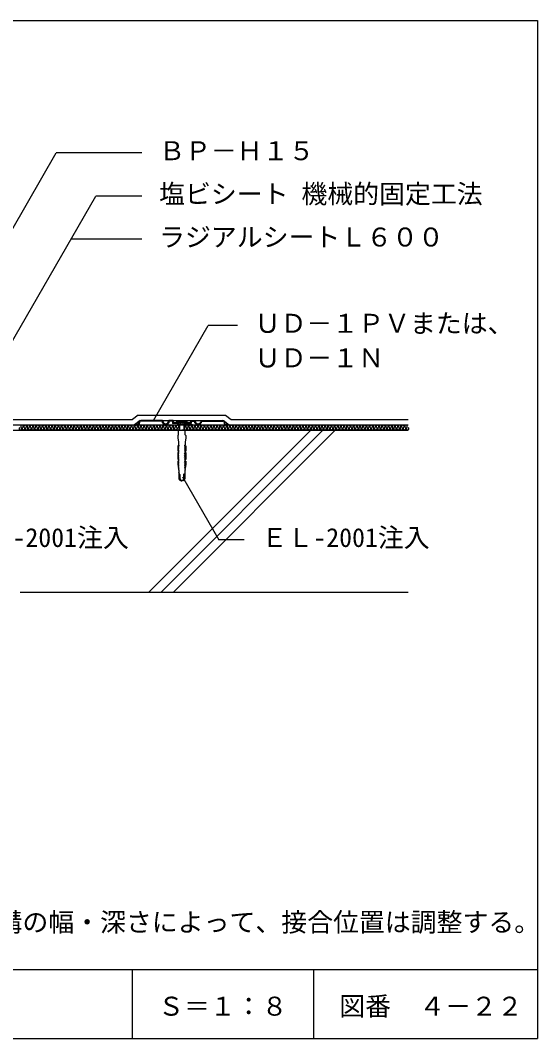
# Model space of a CAD drawing. Units: millimetres, scale not verified. Extents: x -648 to 632, y -996 to 972.
# Drawn here: x 153 to 632, y -996 to -52 of the extents above; entities that cross this region are included whole.
import ezdxf
from ezdxf.enums import TextEntityAlignment as Align

# ---------------------------------------------------------------- set-up
doc = ezdxf.new("R2010")
doc.units = ezdxf.units.MM
doc.header["$LTSCALE"] = 8
doc.linetypes.add('DASHED3', pattern=[4, 3, -1])
for name, color, linetype in [('2-A_moji', 7, 'Continuous'), ('4-2', 7, 'Continuous'), ('4-3', 3, 'Continuous'), ('4-4', 2, 'Continuous'), ('4-6', 2, 'Continuous'), ('4-7', 7, 'Continuous'), ('4-A', 7, 'Continuous'), ('4-D', 4, 'Continuous'), ('4-E', 4, 'Continuous'), ('F-2', 7, 'Continuous'), ('F-5', 6, 'Continuous'), ('F-7', 1, 'Continuous'), ('F-A', 7, 'Continuous')]:
    doc.layers.add(name, color=color, linetype=linetype)
doc.styles.add('HG丸ｺﾞｼｯｸM-PRO', font='')
doc.styles.add('ＭＳ ゴシック', font='')
doc.styles.get('HG丸ｺﾞｼｯｸM-PRO').set_extended_font_data('HG丸ｺﾞｼｯｸM-PRO')
doc.styles.get('ＭＳ ゴシック').set_extended_font_data('MS Gothic')

msp = doc.modelspace()

# ---------------------------------------------------------------- linework, layer by layer
at = {"layer": '4-2'}
for p, q in [((263.566, -422.773), (258.276, -426.773)), ((340.975, -422.773), (346.265, -426.773)), ((2.27, -426.773), (512.27, -426.773)), ((2.27, -431.773), (512.27, -431.773))]:
    msp.add_line(p, q, dxfattribs=at)
at = {"layer": '4-3'}
msp.add_line((152.27, -581.773), (512.27, -581.773), dxfattribs=at)
at = {"layer": '4-4'}
for p, q in [((58.303, -421.773), (256.599, -421.773)), ((261.889, -417.773), (256.599, -421.773)), ((261.889, -417.773), (342.652, -417.773)), ((342.652, -417.773), (347.942, -421.773)), ((347.942, -421.773), (512.27, -421.773))]:
    msp.add_line(p, q, dxfattribs=at)
at = {"layer": '4-6'}
for p, q in [((262.305, -425.673), (262.305, -424.773)), ((262.905, -425.673), (262.905, -424.773)), ((284.305, -422.773), (264.305, -422.773)), ((283.755, -423.373), (264.305, -423.373)), ((284.305, -422.773), (290.305, -422.773)), ((294.305, -422.773), (290.305, -422.773)), ((293.705, -423.373), (290.855, -423.373)), ((293.705, -423.373), (293.705, -425.373)), ((294.305, -422.773), (310.305, -422.773)), ((294.305, -422.773), (294.305, -424.773)), ((298.305, -424.773), (294.305, -424.773)), ((298.305, -424.773), (299.305, -425.773)), ((298.305, -424.773), (306.305, -424.773)), ((310.305, -422.773), (314.305, -422.773)), ((310.905, -423.373), (313.755, -423.373)), ((310.905, -423.373), (310.905, -425.373)), ((314.305, -422.773), (320.305, -422.773)), ((320.305, -422.773), (340.305, -422.773)), ((320.855, -423.373), (340.305, -423.373)), ((341.705, -425.673), (341.705, -424.773)), ((342.305, -425.673), (342.305, -424.773)), ((258.805, -426.773), (258.805, -426.673)), ((261.805, -426.773), (258.805, -426.773)), ((261.805, -426.173), (259.305, -426.173)), ((261.805, -426.773), (328.21, -426.773)), ((298.056, -425.373), (293.705, -425.373)), ((298.056, -425.373), (298.705, -426.021)), ((298.705, -426.021), (298.705, -426.773)), ((299.305, -425.773), (299.305, -426.773)), ((306.553, -425.373), (305.905, -426.021)), ((305.905, -426.021), (305.905, -426.773)), ((312.235, -426.773), (305.905, -426.773)), ((306.553, -425.373), (310.905, -425.373)), ((328.21, -426.773), (345.805, -426.773)), ((342.805, -426.173), (345.305, -426.173)), ((345.805, -426.773), (345.805, -426.673))]:
    msp.add_line(p, q, dxfattribs=at)
msp.add_lwpolyline([(310.305, -422.773), (310.305, -424.773), (306.305, -424.773), (305.305, -425.773), (305.305, -426.773)], dxfattribs=at)
for centre, radius, start, end in [((264.305, -424.773), 2, 89.99999, 179.99999), ((264.305, -424.773), 1.4, 89.99999, 179.99999), ((287.305, -422.773), 3.6, 189.59406, 350.40592), ((287.305, -422.773), 3, 179.99999, 359.99999), ((317.305, -422.773), 3.6, 189.59406, 350.40592), ((317.305, -422.773), 3, 179.99999, 359.99999), ((340.305, -424.773), 2, 359.99999, 89.99999), ((340.305, -424.773), 1.4, 359.99999, 89.99999), ((259.305, -426.673), 0.5, 89.99999, 179.99999), ((261.805, -425.673), 1.1, 269.99999, 359.99999), ((261.805, -425.673), 0.5, 269.99999, 359.99999), ((342.805, -425.673), 1.1, 179.99999, 269.99999), ((342.805, -425.673), 0.5, 179.99999, 269.99999), ((345.305, -426.673), 0.5, 359.99999, 89.99999)]:
    msp.add_arc(centre, radius, start, end, dxfattribs=at)
at = {"layer": '4-7'}
for p, q in [((297.27, -423.398), (297.27, -423.898)), ((297.27, -423.898), (300.145, -426.773)), ((307.27, -423.898), (297.27, -423.898)), ((307.27, -423.898), (304.395, -426.773)), ((304.395, -426.773), (300.145, -426.773)), ((300.27, -426.773), (300.27, -431.773)), ((304.27, -426.773), (304.27, -431.773)), ((299.102, -451.397), (299.102, -451.397)), ((299.102, -451.397), (299.102, -451.397)), ((305.439, -451.397), (305.439, -451.397)), ((305.439, -451.397), (305.439, -451.397)), ((299.101, -467.064), (299.535, -467.889)), ((305.44, -467.064), (305.006, -467.889))]:
    msp.add_line(p, q, dxfattribs=at)
at = {"layer": '4-7', "linetype": 'DASHED3'}
for p, q in [((299.72, -423.898), (299.72, -423.398)), ((299.72, -423.898), (300.803, -425.773)), ((304.82, -423.898), (303.738, -425.773)), ((304.82, -423.898), (304.82, -423.398))]:
    msp.add_line(p, q, dxfattribs=at)
at = {"layer": '4-7'}
for points in [[(307.27, -423.898), (307.27, -423.398), (297.27, -423.398)], [(299.27, -435.868), (299.27, -431.773), (302.27, -431.773)], [(305.27, -435.868), (305.27, -431.773), (302.27, -431.773)], [(299.27, -435.868), (298.52, -436.693), (298.52, -438.791), (299.069, -442.909), (299.311, -443.317), (299.27, -443.317), (299.27, -445.131), (299.703, -445.955)], [(305.27, -435.868), (306.02, -436.693), (306.02, -438.791), (305.472, -442.909), (305.23, -443.317), (305.27, -443.317), (305.27, -445.131), (304.837, -445.955)], [(299.574, -446.203), (298.595, -446.203), (298.595, -450.436), (299.097, -451.397), (299.102, -451.397)], [(299.134, -452.469), (298.595, -452.469), (298.595, -458.267), (299.102, -459.231)], [(299.102, -451.397), (299.105, -450.92), (299.423, -450.903)], [(299.642, -447.522), (299.134, -446.697), (299.134, -446.203)], [(299.642, -449.089), (299.134, -448.264), (299.134, -447.787), (299.483, -447.769)], [(299.585, -450.655), (299.134, -449.831), (299.134, -449.353), (299.482, -449.336)], [(299.642, -453.789), (299.134, -452.964), (299.134, -452.469)], [(304.899, -447.522), (305.407, -446.697), (305.407, -446.203)], [(304.899, -449.089), (305.407, -448.264), (305.407, -447.787), (305.058, -447.769)], [(304.899, -453.789), (305.407, -452.964), (305.407, -452.469)], [(304.956, -450.655), (305.407, -449.831), (305.407, -449.353), (305.059, -449.336)], [(304.967, -446.203), (305.945, -446.203), (305.945, -450.436), (305.444, -451.397), (305.439, -451.397)], [(305.439, -451.397), (305.435, -450.92), (305.118, -450.903)], [(305.407, -452.469), (305.945, -452.469), (305.945, -458.267), (305.439, -459.231)], [(299.134, -460.303), (298.595, -460.303), (298.595, -463.551), (299.101, -467.064), (299.102, -466.587), (299.411, -466.569)], [(299.102, -459.231), (299.105, -458.753), (299.426, -458.736)], [(299.61, -463.189), (299.129, -462.364), (299.134, -461.887), (299.482, -461.869)], [(299.642, -455.355), (299.134, -454.531), (299.134, -454.053), (299.482, -454.036)], [(299.642, -456.922), (299.134, -456.097), (299.134, -455.62), (299.482, -455.603)], [(299.585, -458.489), (299.134, -457.664), (299.134, -457.187), (299.482, -457.169)], [(299.642, -461.622), (299.134, -460.797), (299.134, -460.303)], [(304.899, -455.355), (305.407, -454.531), (305.407, -454.053), (305.059, -454.036)], [(304.899, -456.922), (305.407, -456.097), (305.407, -455.62), (305.059, -455.603)], [(304.899, -461.622), (305.407, -460.797), (305.407, -460.303)], [(304.931, -463.189), (305.411, -462.364), (305.407, -461.887), (305.059, -461.869)], [(304.956, -458.489), (305.407, -457.664), (305.407, -457.187), (305.059, -457.169)], [(305.439, -459.231), (305.436, -458.753), (305.115, -458.736)], [(305.407, -460.303), (305.945, -460.303), (305.945, -463.551), (305.44, -467.064), (305.439, -466.587), (305.13, -466.569)], [(299.555, -466.322), (299.105, -465.497), (299.107, -465.02), (299.429, -465.003)], [(299.577, -464.755), (299.114, -463.931), (299.118, -463.453), (299.452, -463.436)], [(299.405, -468.136), (299.27, -468.136), (299.27, -468.919), (299.42, -468.919), (299.42, -470.527), (299.427, -470.527)], [(299.477, -470.857), (299.477, -476.807), (299.918, -477.459), (300.92, -478.773), (301.07, -478.773), (299.985, -476.807), (299.985, -472.836)], [(305.064, -470.857), (305.064, -476.807), (304.623, -477.459), (303.62, -478.773), (303.471, -478.773), (304.556, -476.807), (304.556, -472.836)], [(304.963, -464.755), (305.427, -463.931), (305.423, -463.453), (305.088, -463.436)], [(304.986, -466.322), (305.436, -465.497), (305.434, -465.02), (305.112, -465.003)], [(305.136, -468.136), (305.27, -468.136), (305.27, -468.919), (305.12, -468.919), (305.12, -470.527), (305.114, -470.527)], [(300.568, -472.836), (300.568, -476.807), (301.653, -478.773), (302.27, -478.773)], [(303.973, -472.836), (303.973, -476.807), (302.888, -478.773), (302.27, -478.773)]]:
    msp.add_lwpolyline(points, dxfattribs=at)
at = {"layer": '4-7', "linetype": 'DASHED3'}
msp.add_arc((302.27, -424.662), 1.84, 217.11751, 322.88248, dxfattribs=at)
at = {"layer": '4-7'}
for centre, major_axis, start_param, end_param in [((299.08, -451.933), (0, -0.536), 0.0442118, 3.0973809), ((299.377, -450.679), (0, -0.229), 0.2312026, 1.6765256), ((299.434, -447.546), (0, -0.229), 0.2312026, 1.6765256), ((299.434, -449.113), (0, -0.229), 0.2312026, 1.6765256), ((299.563, -446.031), (0, -0.172), 0.06848, 2.1628795), ((304.978, -446.031), (0, -0.172), 4.1203058, 6.2147054), ((305.106, -447.546), (0, -0.229), 4.6066597, 6.0519827), ((305.106, -449.113), (0, -0.229), 4.6066597, 6.0519827), ((305.163, -450.679), (0, -0.229), 4.6066597, 6.0519827), ((305.461, -451.933), (0, -0.536), 3.1858044, 6.2389735), ((299.08, -459.767), (0, -0.536), 0.0442118, 3.0973809), ((299.377, -458.513), (0, -0.229), 0.2312026, 1.6765256), ((299.434, -453.813), (0, -0.229), 0.2312026, 1.6765256), ((299.434, -455.379), (0, -0.229), 0.2312026, 1.6765256), ((299.434, -456.946), (0, -0.229), 0.2312026, 1.6765256), ((299.434, -461.646), (0, -0.229), 0.2312026, 1.6765256), ((305.106, -453.813), (0, -0.229), 4.6066597, 6.0519827), ((305.106, -455.379), (0, -0.229), 4.6066597, 6.0519827), ((305.106, -456.946), (0, -0.229), 4.6066597, 6.0519827), ((305.106, -461.646), (0, -0.229), 4.6066597, 6.0519827), ((305.164, -458.513), (0, -0.229), 4.6066597, 6.0519827), ((305.461, -459.767), (0, -0.536), 3.1858044, 6.2389735), ((299.348, -466.346), (0, -0.229), 0.2312026, 1.6765256), ((299.392, -467.963), (0, -0.174), 0.0818475, 2.1771705), ((299.37, -464.779), (0, -0.229), 0.2312026, 1.6765256), ((298.751, -470.821), (0, -0.8), 1.5261677, 1.947508), ((299.402, -463.213), (0, -0.229), 0.2312026, 1.6765256), ((305.139, -463.213), (0, -0.229), 4.6066597, 6.0519827), ((305.171, -464.779), (0, -0.229), 4.6066597, 6.0519827), ((305.193, -466.346), (0, -0.229), 4.6066597, 6.0519827), ((305.149, -467.963), (0, -0.174), 4.1060148, 6.2013378), ((305.79, -470.821), (0, -0.8), 4.3356773, 4.7570176), ((300.276, -472.846), (0, -0.321), 1.5390306, 4.6806232), ((304.264, -472.846), (0, -0.321), 1.6025621, 4.7441547)]:
    msp.add_ellipse(centre, major_axis=major_axis, ratio=0.909574, start_param=start_param, end_param=end_param, dxfattribs=at)
at = {"layer": '4-A'}
for p, q in [((42.357, -423.273), (185.857, -174.723)), ((265.224, -174.723), (185.857, -174.723)), ((98.393, -429.796), (222.565, -214.723)), ((265.224, -214.723), (222.565, -214.723)), ((265.224, -254.723), (199.471, -254.723)), ((276.014, -422.773), (326.85, -334.723)), ((353.826, -334.723), (326.85, -334.723)), ((302.83, -475.001), (336.5, -533.32)), ((360.213, -533.32), (336.5, -533.32))]:
    msp.add_line(p, q, dxfattribs=at)
at = {"layer": '4-D'}
for centre, start, end in [((152.527, -430.231), 127.52351, 52.47649), ((153.999, -428.314), 307.52351, 232.47649), ((155.471, -430.231), 127.52351, 52.47649), ((156.942, -428.314), 307.52351, 232.47649), ((158.414, -430.231), 127.52351, 52.47649), ((159.886, -428.314), 307.52351, 232.47649), ((161.358, -430.231), 127.52351, 52.47649), ((162.83, -428.314), 307.52351, 232.47649), ((164.302, -430.231), 127.52351, 52.47649), ((165.774, -428.314), 307.52351, 232.47649), ((167.246, -430.231), 127.52351, 52.47649), ((168.718, -428.314), 307.52351, 232.47649), ((170.19, -430.231), 127.52351, 52.47649), ((171.662, -428.314), 307.52351, 232.47649), ((173.134, -430.231), 127.52351, 52.47649), ((174.606, -428.314), 307.52351, 232.47649), ((176.078, -430.231), 127.52351, 52.47649), ((177.55, -428.314), 307.52351, 232.47649), ((179.022, -430.231), 127.52351, 52.47649), ((180.494, -428.314), 307.52351, 232.47649), ((181.966, -430.231), 127.52351, 52.47649), ((183.438, -428.314), 307.52351, 232.47649), ((184.91, -430.231), 127.52351, 52.47649), ((186.382, -428.314), 307.52351, 232.47649), ((187.854, -430.231), 127.52351, 52.47649), ((189.326, -428.314), 307.52351, 232.47649), ((190.798, -430.231), 127.52351, 52.47649), ((192.27, -428.314), 307.52351, 232.47649), ((193.741, -430.231), 127.52351, 52.47649), ((195.213, -428.314), 307.52351, 232.47649), ((196.685, -430.231), 127.52351, 52.47649), ((198.157, -428.314), 307.52351, 232.47649), ((199.629, -430.231), 127.52351, 52.47649), ((201.101, -428.314), 307.52351, 232.47649), ((202.573, -430.231), 127.52351, 52.47649), ((204.045, -428.314), 307.52351, 232.47649), ((205.517, -430.231), 127.52351, 52.47649), ((206.989, -428.314), 307.52351, 232.47649), ((208.461, -430.231), 127.52351, 52.47649), ((209.933, -428.314), 307.52351, 232.47649), ((211.405, -430.231), 127.52351, 52.47649), ((212.877, -428.314), 307.52351, 232.47649), ((214.349, -430.231), 127.52351, 52.47649), ((215.821, -428.314), 307.52351, 232.47649), ((217.293, -430.231), 127.52351, 52.47649), ((218.765, -428.314), 307.52351, 232.47649), ((220.237, -430.231), 127.52351, 52.47649), ((221.709, -428.314), 307.52351, 232.47649), ((223.181, -430.231), 127.52351, 52.47649), ((224.653, -428.314), 307.52351, 232.47649), ((226.125, -430.231), 127.52351, 52.47649), ((227.597, -428.314), 307.52351, 232.47649), ((229.069, -430.231), 127.52351, 52.47649), ((230.54, -428.314), 307.52351, 232.47649), ((232.012, -430.231), 127.52351, 52.47649), ((233.484, -428.314), 307.52351, 232.47649), ((234.956, -430.231), 127.52351, 52.47649), ((236.428, -428.314), 307.52351, 232.47649), ((237.9, -430.231), 127.52351, 52.47649), ((239.372, -428.314), 307.52351, 232.47649), ((240.844, -430.231), 127.52351, 52.47649), ((242.316, -428.314), 307.52351, 232.47649), ((243.788, -430.231), 127.52351, 52.47649), ((245.26, -428.314), 307.52351, 232.47649), ((246.732, -430.231), 127.52351, 52.47649), ((248.204, -428.314), 307.52351, 232.47649), ((249.676, -430.231), 127.52351, 52.47649), ((251.148, -428.314), 307.52351, 232.47649), ((252.62, -430.231), 127.52351, 52.47649), ((254.092, -428.314), 307.52351, 232.47649), ((255.564, -430.231), 127.52351, 52.47649), ((257.036, -428.314), 307.52351, 232.47649), ((258.508, -430.231), 127.52351, 52.47649), ((259.98, -428.314), 307.52351, 232.47649), ((261.452, -430.231), 127.52351, 52.47649), ((262.924, -428.314), 307.52351, 232.47649), ((264.396, -430.231), 127.52351, 52.47649), ((265.868, -428.314), 307.52351, 232.47649), ((267.339, -430.231), 127.52351, 52.47649), ((268.811, -428.314), 307.52351, 232.47649), ((270.283, -430.231), 127.52351, 52.47649), ((271.755, -428.314), 307.52351, 232.47649), ((273.227, -430.231), 127.52351, 52.47649), ((274.699, -428.314), 307.52351, 232.47649), ((276.171, -430.231), 127.52351, 52.47649), ((277.643, -428.314), 307.52351, 232.47649), ((279.115, -430.231), 127.52351, 52.47649), ((280.587, -428.314), 307.52351, 232.47649), ((282.059, -430.231), 127.52351, 52.47649), ((283.531, -428.314), 307.52351, 232.47649), ((285.003, -430.231), 127.52351, 52.47649), ((286.475, -428.314), 307.52351, 232.47649), ((287.947, -430.231), 127.52351, 52.47649), ((289.419, -428.314), 307.52351, 232.47649), ((290.891, -430.231), 127.52351, 52.47649), ((292.363, -428.314), 307.52351, 232.47649), ((293.835, -430.231), 127.52351, 52.47649), ((295.307, -428.314), 307.52351, 232.47649), ((296.779, -430.231), 127.52351, 52.47649), ((298.251, -428.314), 307.52351, 232.47649), ((299.723, -430.231), 127.52351, 296.95768), ((304.138, -428.314), 307.52351, 83.73338), ((305.61, -430.231), 127.52351, 52.47649), ((307.082, -428.314), 307.52351, 232.47649), ((308.554, -430.231), 127.52351, 52.47649), ((310.026, -428.314), 307.52351, 232.47649), ((311.498, -430.231), 127.52351, 52.47649), ((312.97, -428.314), 307.52351, 232.47649), ((314.442, -430.231), 127.52351, 52.47649), ((315.914, -428.314), 307.52351, 232.47649), ((317.386, -430.231), 127.52351, 52.47649), ((318.858, -428.314), 307.52351, 232.47649), ((320.33, -430.231), 127.52351, 52.47649), ((321.802, -428.314), 307.52351, 232.47649), ((323.274, -430.231), 127.52351, 52.47649), ((324.746, -428.314), 307.52351, 232.47649), ((326.218, -430.231), 127.52351, 52.47649), ((327.69, -428.314), 307.52351, 232.47649), ((329.162, -430.231), 127.52351, 52.47649), ((330.634, -428.314), 307.52351, 232.47649), ((332.106, -430.231), 127.52351, 52.47649), ((333.578, -428.314), 307.52351, 232.47649), ((335.05, -430.231), 127.52351, 52.47649), ((336.522, -428.314), 307.52351, 232.47649), ((337.994, -430.231), 127.52351, 52.47649), ((339.466, -428.314), 307.52351, 232.47649), ((340.938, -430.231), 127.52351, 52.47649), ((342.409, -428.314), 307.52351, 232.47649), ((343.881, -430.231), 127.52351, 52.47649), ((345.353, -428.314), 307.52351, 232.47649), ((346.825, -430.231), 127.52351, 52.47649), ((348.297, -428.314), 307.52351, 232.47649), ((349.769, -430.231), 127.52351, 52.47649), ((351.241, -428.314), 307.52351, 232.47649), ((352.713, -430.231), 127.52351, 52.47649), ((354.185, -428.314), 307.52351, 232.47649), ((355.657, -430.231), 127.52351, 52.47649), ((357.129, -428.314), 307.52351, 232.47649), ((358.601, -430.231), 127.52351, 52.47649), ((360.073, -428.314), 307.52351, 232.47649), ((361.545, -430.231), 127.52351, 52.47649), ((363.017, -428.314), 307.52351, 232.47649), ((364.489, -430.231), 127.52351, 52.47649), ((365.961, -428.314), 307.52351, 232.47649), ((367.433, -430.231), 127.52351, 52.47649), ((368.905, -428.314), 307.52351, 232.47649), ((370.377, -430.231), 127.52351, 52.47649), ((371.849, -428.314), 307.52351, 232.47649), ((373.321, -430.231), 127.52351, 52.47649), ((374.793, -428.314), 307.52351, 232.47649), ((376.265, -430.231), 127.52351, 52.47649), ((377.737, -428.314), 307.52351, 232.47649), ((379.208, -430.231), 127.52351, 52.47649), ((380.68, -428.314), 307.52351, 232.47649), ((382.152, -430.231), 127.52351, 52.47649), ((383.624, -428.314), 307.52351, 232.47649), ((385.096, -430.231), 127.52351, 52.47649), ((386.568, -428.314), 307.52351, 232.47649), ((388.04, -430.231), 127.52351, 52.47649), ((389.512, -428.314), 307.52351, 232.47649), ((390.984, -430.231), 127.52351, 52.47649), ((392.456, -428.314), 307.52351, 232.47649), ((393.928, -430.231), 127.52351, 52.47649), ((395.4, -428.314), 307.52351, 232.47649), ((396.872, -430.231), 127.52351, 52.47649), ((398.344, -428.314), 307.52351, 232.47649), ((399.816, -430.231), 127.52351, 52.47649), ((401.288, -428.314), 307.52351, 232.47649), ((402.76, -430.231), 127.52351, 52.47649), ((404.232, -428.314), 307.52351, 232.47649), ((405.704, -430.231), 127.52351, 52.47649), ((407.176, -428.314), 307.52351, 232.47649), ((408.648, -430.231), 127.52351, 52.47649), ((410.12, -428.314), 307.52351, 232.47649), ((411.592, -430.231), 127.52351, 52.47649), ((413.064, -428.314), 307.52351, 232.47649), ((414.536, -430.231), 127.52351, 52.47649), ((416.007, -428.314), 307.52351, 232.47649), ((417.479, -430.231), 127.52351, 52.47649), ((418.951, -428.314), 307.52351, 232.47649), ((420.423, -430.231), 127.52351, 52.47649), ((421.895, -428.314), 307.52351, 232.47649), ((423.367, -430.231), 127.52351, 52.47649), ((424.839, -428.314), 307.52351, 232.47649), ((426.311, -430.231), 127.52351, 52.47649), ((427.783, -428.314), 307.52351, 232.47649), ((429.255, -430.231), 127.52351, 52.47649), ((430.727, -428.314), 307.52351, 232.47649), ((432.199, -430.231), 127.52351, 52.47649), ((433.671, -428.314), 307.52351, 232.47649), ((435.143, -430.231), 127.52351, 52.47649), ((436.615, -428.314), 307.52351, 232.47649), ((438.087, -430.231), 127.52351, 52.47649), ((439.559, -428.314), 307.52351, 232.47649), ((441.031, -430.231), 127.52351, 52.47649), ((442.503, -428.314), 307.52351, 232.47649), ((443.975, -430.231), 127.52351, 52.47649), ((445.447, -428.314), 307.52351, 232.47649), ((446.919, -430.231), 127.52351, 52.47649), ((448.391, -428.314), 307.52351, 232.47649), ((449.863, -430.231), 127.52351, 52.47649), ((451.335, -428.314), 307.52351, 232.47649), ((452.806, -430.231), 127.52351, 52.47649), ((454.278, -428.314), 307.52351, 232.47649), ((455.75, -430.231), 127.52351, 52.47649), ((457.222, -428.314), 307.52351, 232.47649), ((458.694, -430.231), 127.52351, 52.47649), ((460.166, -428.314), 307.52351, 232.47649), ((461.638, -430.231), 127.52351, 52.47649), ((463.11, -428.314), 307.52351, 232.47649), ((464.582, -430.231), 127.52351, 52.47649), ((466.054, -428.314), 307.52351, 232.47649), ((467.526, -430.231), 127.52351, 52.47649), ((468.998, -428.314), 307.52351, 232.47649), ((470.47, -430.231), 127.52351, 52.47649), ((471.942, -428.314), 307.52351, 232.47649), ((473.414, -430.231), 127.52351, 52.47649), ((474.886, -428.314), 307.52351, 232.47649), ((476.358, -430.231), 127.52351, 52.47649), ((477.83, -428.314), 307.52351, 232.47649), ((479.302, -430.231), 127.52351, 52.47649), ((480.774, -428.314), 307.52351, 232.47649), ((482.246, -430.231), 127.52351, 52.47649), ((483.718, -428.314), 307.52351, 232.47649), ((485.19, -430.231), 127.52351, 52.47649), ((486.662, -428.314), 307.52351, 232.47649), ((488.134, -430.231), 127.52351, 52.47649), ((489.605, -428.314), 307.52351, 232.47649), ((491.077, -430.231), 127.52351, 52.47649), ((492.549, -428.314), 307.52351, 232.47649), ((494.021, -430.231), 127.52351, 52.47649), ((495.493, -428.314), 307.52351, 232.47649), ((496.965, -430.231), 127.52351, 52.47649), ((498.437, -428.314), 307.52351, 232.47649), ((499.909, -430.231), 127.52351, 52.47649), ((501.381, -428.314), 307.52351, 232.47649), ((502.853, -430.231), 127.52351, 52.47649), ((504.325, -428.314), 307.52351, 232.47649), ((505.797, -430.231), 127.52351, 52.47649), ((507.269, -428.314), 307.52351, 232.47649), ((508.741, -430.231), 127.52351, 52.47649), ((510.213, -428.314), 307.52351, 232.47649), ((511.685, -430.231), 127.52351, 52.47649)]:
    msp.add_arc(centre, 1.208, start, end, dxfattribs=at)
at = {"layer": '4-E'}
for p, q in [((271.833, -581.773), (421.833, -431.773)), ((283.147, -581.773), (433.147, -431.773)), ((294.46, -581.773), (444.46, -431.773))]:
    msp.add_line(p, q, dxfattribs=at)
at = {"layer": 'F-2'}
for p, q in [((256.27, -931.773), (256.27, -995.773)), ((424.27, -931.773), (424.27, -995.773))]:
    msp.add_line(p, q, dxfattribs=at)
at = {"layer": 'F-5'}
msp.add_line((-647.73, -931.773), (632.27, -931.773), dxfattribs=at)
at = {"layer": 'F-7'}
for p, q in [((-647.73, -51.773), (632.27, -51.773)), ((632.27, -51.773), (632.27, -995.773)), ((-647.73, -995.773), (632.27, -995.773))]:
    msp.add_line(p, q, dxfattribs=at)

# ---------------------------------------------------------------- texts
at = {"layer": '2-A_moji', "style": 'ＭＳ ゴシック'}
for s, p in [('ＵＤ－１ＰＶまたは、', (369.826, -346.723)), ('ＵＤ－１Ｎ', (369.826, -378.723))]:
    msp.add_text(s, height=17.6, dxfattribs=at).set_placement(p, align=Align.BOTTOM_LEFT)
at = {"layer": '4-A', "style": 'ＭＳ ゴシック'}
for s, p in [('ＢＰ－Ｈ１５', (281.224, -186.723)), ('塩ビシート 機械的固定工法', (281.224, -226.723)), ('ラジアルシートＬ６００', (281.224, -266.723)), ('ＥＬ-2001注入', (97.228, -545.32)), ('ＥＬ-2001注入', (376.213, -545.32)), ('※１：側溝の幅・深さによって、接合位置は調整する。', (34.415, -901.861))]:
    msp.add_text(s, height=17.6, dxfattribs=at).set_placement(p, align=Align.BOTTOM_LEFT)
at = {"layer": 'F-A', "style": 'HG丸ｺﾞｼｯｸM-PRO'}
for s, p in [('Ｓ＝１：８', (280.27, -979.773)), ('図番', (448.27, -979.773)), ('４－２２', (522.539, -979.773))]:
    msp.add_text(s, height=17.6, dxfattribs=at).set_placement(p, align=Align.BOTTOM_LEFT)

doc.saveas('drawing.dxf')
